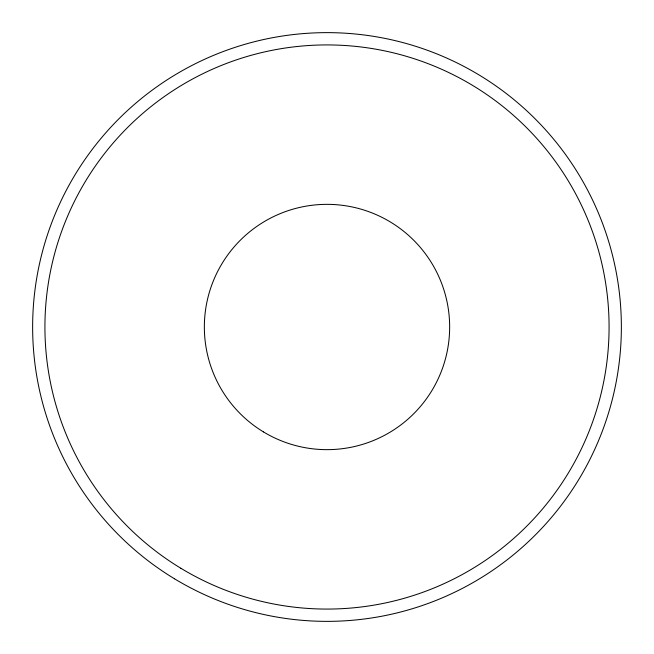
<?xml version="1.0" encoding="UTF-8"?>
<svg xmlns="http://www.w3.org/2000/svg" width="654" height="654" viewBox="0 0 654 654"><rect width="100%" height="100%" fill="white"/><g stroke="black" fill="none" stroke-linecap="round" stroke-linejoin="round"><path stroke-width="0.98" d="M263.464 431.91A122.65 122.65 0 0 0 449.625 329.567A122.65 122.65 0 0 0 267.911 219.523A122.65 122.65 0 0 0 263.464 431.91M174.512 578.79A294.365 294.365 0 0 0 621.3 333.164A294.365 294.365 0 0 0 185.188 69.046A294.365 294.365 0 0 0 174.512 578.79M180.88 568.277A282.078 282.078 0 0 0 609.013 332.911A282.078 282.078 0 0 0 191.107 79.813A282.078 282.078 0 0 0 180.88 568.277"/></g></svg>
